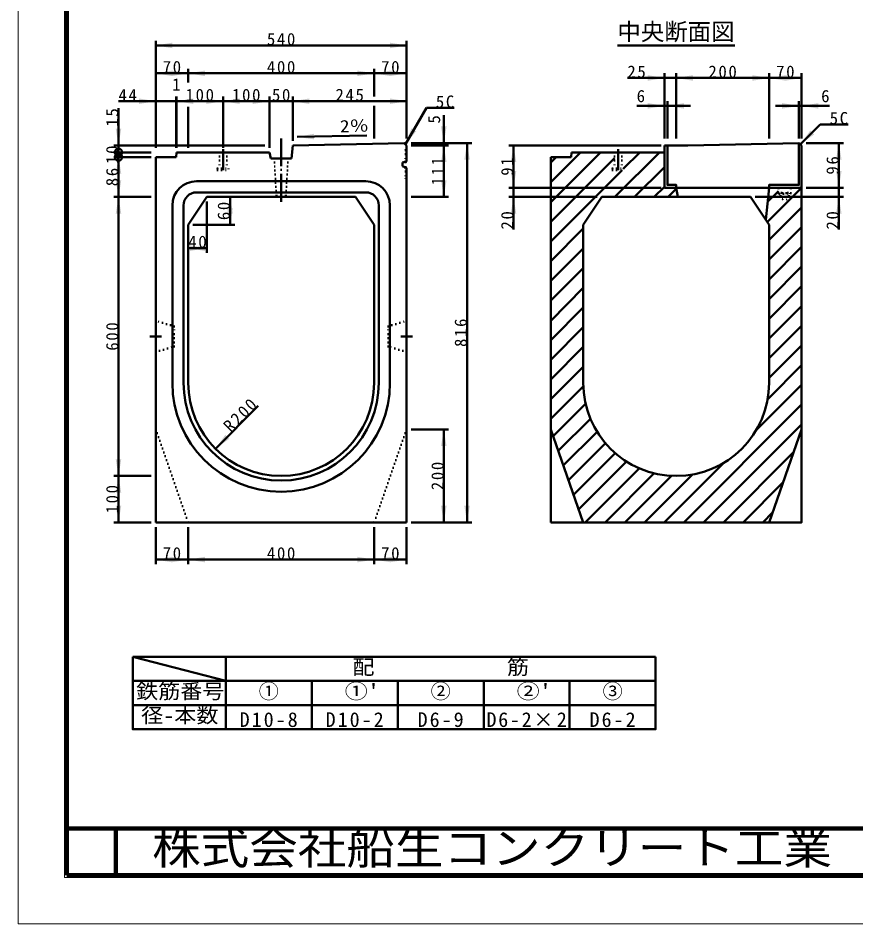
# Model space of a CAD drawing. Units: millimetres, scale not verified. Extents: x -2102 to 2102, y -1485 to 1485.
# Drawn here: x -2102 to -300, y -1485 to 463 of the extents above; entities that cross this region are included whole.
import ezdxf
from ezdxf.enums import TextEntityAlignment as Align

# ---------------------------------------------------------------- set-up
doc = ezdxf.new("R2010")
doc.units = ezdxf.units.MM
doc.header["$LTSCALE"] = 5
doc.header["$PDMODE"] = 32
doc.header["$PDSIZE"] = 2.5
doc.linetypes.add('DOTTED', pattern=[1.75, 0.25, -1.5])
doc.linetypes.add('LONG_DASHED_DOTTED', pattern=[15.25, 12, -1.5, 0.25, -1.5])
doc.layers.add('0-0_V-nasSTD', color=7, linetype='Continuous', lineweight=35)
doc.layers.add('0-1_0', color=7, linetype='Continuous', lineweight=50)
doc.styles.add('ＭＳ ゴシック', font='')
doc.styles.get('ＭＳ ゴシック').set_extended_font_data('MS Gothic')

msp = doc.modelspace()

# ---------------------------------------------------------------- linework, layer by layer
at = {"layer": '0-0_V-nasSTD', "lineweight": 100}
for p, q in [((-1997.5, 1380), (-1997.5, -1380)), ((-1997.5, -1280), (1997.5, -1280)), ((-1892.5, -1280), (-1892.5, -1380)), ((-1997.5, -1380), (1997.5, -1380)), ((-1997.5, -1380), (1997.5, -1380))]:
    msp.add_line(p, q, dxfattribs=at)
at = {"layer": '0-0_V-nasSTD', "lineweight": 50}
for p, q in [((-1806.5, 284.655), (-1762.5, 284.655)), ((-1336.5, 274.655), (-1336.5, 204.655)), ((-1736.5, 272.655), (-1736.5, 184.655)), ((-422.5, 194.655), (-421.5, 194.655)), ((-421.5, 194.655), (-416.5, 189.655)), ((-416.5, 98.655), (-416.5, 189.655)), ((-1806.5, 164.655), (-1762.5, 164.655)), ((-1761.5, 174.655), (-1762.5, 164.655)), ((-956.5, 164.655), (-912.5, 164.655)), ((-911.5, 174.655), (-912.5, 164.655)), ((-486.5, 98.655), (-493.671, 29.41)), ((-1855.697, -910.318), (-1655.697, -962.318)), ((-1470.697, -910.318), (-1655.697, -910.318)), ((-1285.697, -910.318), (-1470.697, -910.318)), ((-1100.697, -910.318), (-1285.697, -910.318)), ((-915.697, -910.318), (-1100.697, -910.318)), ((-730.697, -910.318), (-915.697, -910.318)), ((-730.697, -962.318), (-730.697, -910.318)), ((-1855.697, -962.318), (-1855.697, -1014.318)), ((-1655.697, -962.318), (-1470.697, -962.318)), ((-1470.697, -962.318), (-1285.697, -962.318)), ((-1285.697, -962.318), (-1100.697, -962.318)), ((-730.697, -962.318), (-915.697, -962.318)), ((-730.697, -1014.318), (-730.697, -962.318))]:
    msp.add_line(p, q, dxfattribs=at)
at = {"layer": '0-0_V-nasSTD', "linetype": 'DOTTED', "lineweight": 50}
for p, q in [((-466.5, 86.655), (-466.5, 98.655)), ((-466.5, 98.655), (-439.5, 98.655)), ((-460, 87.655), (-460, 98.655)), ((-446, 87.655), (-446, 98.655)), ((-439.5, 86.655), (-439.5, 98.655)), ((-466.5, 86.655), (-439.5, 86.655)), ((-464.5, 85.655), (-464.7, 86.655)), ((-464.5, 85.655), (-441.5, 85.655)), ((-462, 81.655), (-462, 85.655)), ((-444, 81.655), (-444, 85.655)), ((-441.5, 85.655), (-441.3, 86.655))]:
    msp.add_line(p, q, dxfattribs=at)
at = {"layer": '0-0_V-nasSTD', "lineweight": 18}
for points in [[(-2102.5, -1485), (-2102.5, 1485), (2102.5, 1485), (2102.5, -1485)], [(-2002.5, -1385), (-2002.5, 1385), (2002.5, 1385), (2002.5, -1385)]]:
    msp.add_lwpolyline(points, close=True, dxfattribs=at)
at = {"layer": '0-0_V-nasSTD', "lineweight": 50}
for points in [[(-1855.697, -910.318), (-1855.697, -962.318), (-1690.697, -962.318)], [(-1655.697, -962.318), (-1655.697, -910.318), (-1855.697, -910.318)], [(-1655.697, -1014.318), (-1655.697, -962.318), (-1855.697, -962.318)], [(-1655.697, -962.318), (-1655.697, -1014.318), (-1470.697, -1014.318), (-1470.697, -962.318), (-1470.697, -1014.318), (-1285.697, -1014.318), (-1285.697, -962.318), (-1285.697, -1014.318), (-1100.697, -1014.318), (-1100.697, -962.318), (-1100.697, -1014.318)], [(-1100.697, -1014.318), (-915.697, -1014.318), (-915.697, -962.318), (-1100.697, -962.318)], [(-1100.697, -1066.318), (-915.697, -1066.318), (-915.697, -1014.318), (-915.697, -962.318), (-915.697, -1014.318), (-730.697, -1014.318), (-730.697, -962.318)], [(-730.697, -1066.318), (-730.697, -1014.318), (-730.697, -962.318), (-730.697, -1014.318)], [(-1655.697, -1014.318), (-1655.697, -1066.318), (-1470.697, -1066.318), (-1470.697, -1014.318), (-1470.697, -1066.318), (-1285.697, -1066.318), (-1285.697, -1014.318), (-1285.697, -1066.318), (-1100.697, -1066.318), (-1100.697, -1014.318), (-1100.697, -1066.318)], [(-915.697, -1066.318), (-915.697, -1014.318), (-915.697, -1066.318)], [(-915.697, -1066.318), (-730.697, -1066.318), (-730.697, -1014.318)], [(-730.697, -1066.318), (-730.697, -1014.318), (-730.697, -1066.318)]]:
    msp.add_lwpolyline(points, dxfattribs=at)
msp.add_lwpolyline([(-1855.697, -1014.318), (-1855.697, -1066.318), (-1655.697, -1066.318), (-1655.697, -1014.318)], close=True, dxfattribs=at)
for centre in [(-1886.5, 174.655), (-1886.5, 164.655)]:
    msp.add_circle(centre, 8, dxfattribs=at)
at = {"layer": '0-0_V-nasSTD', "linetype": 'DOTTED', "lineweight": 50}
for centre, radius, start, end in [((-467, 111.655), 25, 271.14576, 286.2602), ((-453, 81.655), 9, 180, 0), ((-453, 111.655), 25, 253.7398, 286.2602), ((-439, 111.655), 25, 253.7398, 268.85424)]:
    msp.add_arc(centre, radius, start, end, dxfattribs=at)
at = {"layer": '0-0_V-nasSTD'}
for points in [[(-1806.5, 404.655), (-1770.5, 398.655), (-1770.5, 410.655)], [(-1302.5, 398.655), (-1302.5, 410.655), (-1266.5, 404.655)], [(-1806.5, 344.655), (-1770.5, 338.655), (-1770.5, 350.655)], [(-1772.5, 338.655), (-1772.5, 350.655), (-1736.5, 344.655)], [(-1736.5, 344.655), (-1700.5, 338.655), (-1700.5, 350.655)], [(-1372.5, 338.655), (-1372.5, 350.655), (-1336.5, 344.655)], [(-1336.5, 344.655), (-1300.5, 338.655), (-1300.5, 350.655)], [(-1302.5, 338.655), (-1302.5, 350.655), (-1266.5, 344.655)], [(-747.5, 328.655), (-747.5, 340.655), (-711.5, 334.655)], [(-686.5, 334.655), (-650.5, 328.655), (-650.5, 340.655)], [(-522.5, 328.655), (-522.5, 340.655), (-486.5, 334.655)], [(-486.5, 334.655), (-450.5, 328.655), (-450.5, 340.655)], [(-452.5, 328.655), (-452.5, 340.655), (-416.5, 334.655)], [(-1842.5, 278.655), (-1842.5, 290.655), (-1806.5, 284.655)], [(-1761.5, 284.655), (-1725.5, 278.655), (-1725.5, 290.655)], [(-1697.5, 278.655), (-1697.5, 290.655), (-1661.5, 284.655)], [(-1661.5, 284.655), (-1625.5, 278.655), (-1625.5, 290.655)], [(-1597.5, 278.655), (-1597.5, 290.655), (-1561.5, 284.655)], [(-1511.5, 284.655), (-1475.5, 278.655), (-1475.5, 290.655)], [(-1302.5, 278.655), (-1302.5, 290.655), (-1266.5, 284.655)], [(-747.5, 268.655), (-747.5, 280.655), (-711.5, 274.655)], [(-705.5, 274.655), (-669.5, 268.655), (-669.5, 280.655)], [(-458.5, 268.655), (-458.5, 280.655), (-422.5, 274.655)], [(-416.5, 274.655), (-380.5, 268.655), (-380.5, 280.655)], [(-1892.5, 225.655), (-1886.5, 189.655), (-1880.5, 225.655)], [(-1501.886, 207.87), (-1466.019, 214.619), (-1465.769, 202.621)], [(-1269, 192.155), (-1256.196, 226.332), (-1245.804, 220.332)], [(-1192.5, 230.655), (-1186.5, 194.655), (-1180.5, 230.655)], [(-419, 192.155), (-397.787, 221.853), (-389.302, 213.368)], [(-1192.5, 153.655), (-1186.5, 189.655), (-1180.5, 153.655)], [(-1142.5, 158.655), (-1136.5, 194.655), (-1130.5, 158.655)], [(-1042.5, 153.655), (-1036.5, 189.655), (-1030.5, 153.655)], [(-342.5, 158.655), (-336.5, 194.655), (-330.5, 158.655)], [(-1892.5, 128.655), (-1886.5, 164.655), (-1880.5, 128.655)], [(-1042.5, 134.655), (-1036.5, 98.655), (-1030.5, 134.655)], [(-342.5, 134.655), (-336.5, 98.655), (-330.5, 134.655)], [(-1892.5, 114.655), (-1886.5, 78.655), (-1880.5, 114.655)], [(-1192.5, 114.655), (-1186.5, 78.655), (-1180.5, 114.655)], [(-1892.5, 42.655), (-1886.5, 78.655), (-1880.5, 42.655)], [(-1652.5, 42.655), (-1646.5, 78.655), (-1640.5, 42.655)], [(-1042.5, 42.655), (-1036.5, 78.655), (-1030.5, 42.655)], [(-342.5, 42.655), (-336.5, 78.655), (-330.5, 42.655)], [(-1652.5, 54.655), (-1646.5, 18.655), (-1640.5, 54.655)], [(-1736.5, -31.345), (-1700.5, -37.345), (-1700.5, -25.345)], [(-1732.5, -37.345), (-1732.5, -25.345), (-1696.5, -31.345)], [(-1192.5, -457.345), (-1186.5, -421.345), (-1180.5, -457.345)], [(-1677.921, -462.767), (-1656.708, -433.068), (-1648.223, -441.554)], [(-1892.5, -485.345), (-1886.5, -521.345), (-1880.5, -485.345)], [(-1892.5, -557.345), (-1886.5, -521.345), (-1880.5, -557.345)], [(-1892.5, -585.345), (-1886.5, -621.345), (-1880.5, -585.345)], [(-1192.5, -585.345), (-1186.5, -621.345), (-1180.5, -585.345)], [(-1142.5, -585.345), (-1136.5, -621.345), (-1130.5, -585.345)], [(-1806.5, -701.345), (-1770.5, -707.345), (-1770.5, -695.345)], [(-1772.5, -707.345), (-1772.5, -695.345), (-1736.5, -701.345)], [(-1736.5, -701.345), (-1700.5, -707.345), (-1700.5, -695.345)], [(-1372.5, -707.345), (-1372.5, -695.345), (-1336.5, -701.345)], [(-1336.5, -701.345), (-1300.5, -707.345), (-1300.5, -695.345)], [(-1302.5, -707.345), (-1302.5, -695.345), (-1266.5, -701.345)]]:
    msp.add_solid(points, dxfattribs=at)
at = {"layer": '0-1_0'}
for p, q in [((-1806.5, 184.655), (-1806.5, 414.655)), ((-1266.5, 204.655), (-1266.5, 414.655)), ((-1806.5, 404.655), (-1266.5, 404.655)), ((-812.903, 404.655), (-560.097, 404.655)), ((-1736.5, 324.655), (-1736.5, 354.655)), ((-1336.5, 294.655), (-1336.5, 354.655)), ((-791.5, 334.655), (-711.5, 334.655)), ((-711.5, 204.655), (-711.5, 344.655)), ((-686.5, 204.655), (-686.5, 344.655)), ((-486.5, 204.655), (-486.5, 344.655)), ((-416.5, 204.655), (-416.5, 344.655)), ((-1762.5, 184.655), (-1762.5, 294.655)), ((-1761.5, 184.655), (-1761.5, 294.655)), ((-1661.5, 184.655), (-1661.5, 294.655)), ((-1561.5, 184.655), (-1561.5, 294.655)), ((-1511.5, 199.655), (-1511.5, 294.655)), ((-1886.5, 284.655), (-1806.5, 284.655)), ((-1762.5, 284.655), (-1761.5, 284.655)), ((-1761.5, 284.655), (-1661.5, 284.655)), ((-1661.5, 284.655), (-1561.5, 284.655)), ((-1561.5, 284.655), (-1511.5, 284.655)), ((-1511.5, 284.655), (-1266.5, 284.655)), ((-771.5, 274.655), (-711.5, 274.655)), ((-711.5, 274.655), (-705.5, 274.655)), ((-705.5, 204.655), (-705.5, 284.655)), ((-655.5, 274.655), (-705.5, 274.655)), ((-472.5, 274.655), (-422.5, 274.655)), ((-422.5, 204.655), (-422.5, 284.655)), ((-422.5, 274.655), (-416.5, 274.655)), ((-356.5, 274.655), (-416.5, 274.655)), ((-1886.5, 269.655), (-1886.5, 189.655)), ((-1224, 270.097), (-1269, 192.155)), ((-1224, 270.097), (-1164, 270.097)), ((-1186.5, 254.655), (-1186.5, 194.655)), ((-376.574, 234.581), (-419, 192.155)), ((-376.574, 234.581), (-316.574, 234.581)), ((-1501.886, 207.87), (-1351.918, 210.994)), ((-1571.5, 189.655), (-1896.5, 189.655)), ((-1886.5, 189.655), (-1886.5, 174.655)), ((-1511.5, 189.655), (-1514, 161.655)), ((-1266.5, 189.655), (-1266.5, 154.67)), ((-1256.5, 194.655), (-1126.5, 194.655)), ((-1256.5, 189.655), (-1176.5, 189.655)), ((-1186.5, 189.655), (-1186.5, 194.655)), ((-1186.5, 78.655), (-1186.5, 189.655)), ((-1136.5, -621.345), (-1136.5, 194.655)), ((-718.5, 189.655), (-1046.5, 189.655)), ((-1036.5, 98.655), (-1036.5, 189.655)), ((-711.5, 189.655), (-711.5, 98.655)), ((-406.5, 194.655), (-326.5, 194.655)), ((-336.5, 98.655), (-336.5, 194.655)), ((-1816.5, 174.655), (-1896.5, 174.655)), ((-1816.5, 164.655), (-1896.5, 164.655)), ((-1886.5, 174.655), (-1886.5, 164.655)), ((-1886.5, 78.655), (-1886.5, 164.655)), ((-1806.5, -621.345), (-1806.5, 164.655)), ((-1561.5, 174.655), (-1761.5, 174.655)), ((-1561.5, 174.655), (-1559, 161.655)), ((-1514, 161.655), (-1559, 161.655)), ((-1551.5, 161.655), (-1521.5, 161.655)), ((-956.5, 67.808), (-849.654, 174.655)), ((-956.5, 110.235), (-892.08, 174.655)), ((-956.5, -621.345), (-956.5, 164.655)), ((-956.5, 152.661), (-944.506, 164.655)), ((-956.5, 25.382), (-819.5, 162.382)), ((-711.5, 174.655), (-911.5, 174.655)), ((-818.374, 78.655), (-722.374, 174.655)), ((-799.801, 139.655), (-764.801, 174.655)), ((-711.5, 98.655), (-711.5, 174.655)), ((-711.5, 98.655), (-711.5, 174.655)), ((-1275.5, 152.655), (-1266.5, 154.67)), ((-1275.5, 144.655), (-1275.5, 152.655)), ((-1275.5, 144.655), (-1266.5, 141.296)), ((-1266.5, -621.345), (-1266.5, 141.296)), ((-956.5, -17.045), (-802.801, 136.655)), ((-775.948, 78.655), (-711.5, 143.103)), ((-1718.5, 112.655), (-1354.5, 112.655)), ((-718.5, 98.655), (-1046.5, 98.655)), ((-1036.5, 78.655), (-1036.5, 98.655)), ((-733.522, 78.655), (-711.5, 100.676)), ((-711.5, 98.655), (-686.5, 98.655)), ((-686.5, 98.655), (-682.6, 78.655)), ((-486.5, 98.655), (-686.5, 98.655)), ((-416.537, 98.655), (-490.515, 24.677)), ((-406.5, 98.655), (-326.5, 98.655)), ((-336.5, 78.655), (-336.5, 98.655)), ((-1816.5, 78.655), (-1896.5, 78.655)), ((-1696.5, 78.655), (-1736.5, 18.655)), ((-1718.5, 88.655), (-1354.5, 88.655)), ((-1696.5, 78.655), (-1376.5, 78.655)), ((-1646.5, 18.655), (-1646.5, 78.655)), ((-1376.5, 78.655), (-1336.5, 18.655)), ((-1256.5, 78.655), (-1176.5, 78.655)), ((-856.5, 78.655), (-1046.5, 78.655)), ((-1036.5, 8.655), (-1036.5, 78.655)), ((-846.5, 78.655), (-886.5, 18.655)), ((-846.5, 78.655), (-526.5, 78.655)), ((-704.058, 78.655), (-686.102, 96.611)), ((-526.5, 78.655), (-486.5, 18.655)), ((-516.5, 78.655), (-326.5, 78.655)), ((-466.5, 91.118), (-489.681, 67.937)), ((-336.5, 8.655), (-336.5, 78.655)), ((-1770.5, 28.655), (-1770.5, 60.655)), ((-1746.5, 28.655), (-1746.5, 60.655)), ((-1696.5, 68.655), (-1696.5, -41.345)), ((-1326.5, 60.655), (-1326.5, 28.655)), ((-1302.5, 60.655), (-1302.5, 28.655)), ((-486.5, -13.735), (-416.5, 56.265)), ((-1770.5, -321.345), (-1770.5, 28.655)), ((-1746.5, -321.345), (-1746.5, 28.655)), ((-1326.5, 28.655), (-1326.5, -321.345)), ((-1302.5, 28.655), (-1302.5, -321.345)), ((-1736.5, 18.655), (-1736.5, -321.345)), ((-1726.5, 18.655), (-1636.5, 18.655)), ((-1336.5, 18.655), (-1336.5, -321.345)), ((-956.5, -59.471), (-886.5, 10.529)), ((-886.5, 18.655), (-886.5, -321.345)), ((-486.5, 18.655), (-486.5, -321.345)), ((-486.5, -56.161), (-416.5, 13.839)), ((-1736.5, -31.345), (-1696.5, -31.345)), ((-956.5, -101.897), (-886.5, -31.897)), ((-486.5, -98.588), (-416.5, -28.588)), ((-956.5, -144.324), (-886.5, -74.324)), ((-486.5, -141.014), (-416.5, -71.014)), ((-956.5, -187.845), (-886.5, -116.75)), ((-486.5, -183.441), (-416.5, -113.441)), ((-486.5, -225.867), (-416.5, -155.867)), ((-886.5, -159.177), (-956.5, -229.177)), ((-956.5, -187.845), (-956.5, -254.845)), ((-416.5, -187.845), (-416.5, -254.845)), ((-886.5, -201.603), (-956.5, -271.603)), ((-486.5, -268.294), (-416.5, -198.294)), ((-886.5, -244.029), (-956.5, -314.029)), ((-486.5, -310.72), (-416.5, -240.72)), ((-886.5, -286.456), (-956.5, -356.456)), ((-489.562, -356.208), (-416.5, -283.146)), ((-886.363, -328.745), (-956.5, -398.882)), ((-514.748, -423.82), (-416.5, -325.573)), ((-881.403, -366.211), (-951.324, -436.133)), ((-669.846, -621.345), (-416.5, -367.999)), ((-1677.921, -462.767), (-1585.997, -370.843)), ((-940.325, -467.56), (-871.091, -398.326)), ((-1256.5, -421.345), (-1176.5, -421.345)), ((-1186.5, -621.345), (-1186.5, -421.345)), ((-956.5, -421.345), (-886.5, -621.345)), ((-929.325, -498.987), (-856.707, -426.368)), ((-627.42, -621.345), (-416.5, -410.426)), ((-416.5, -421.345), (-486.5, -621.345)), ((-918.326, -530.414), (-838.842, -450.929)), ((-907.327, -561.841), (-817.745, -472.259)), ((-584.993, -621.345), (-433.465, -469.817)), ((-896.327, -593.268), (-793.424, -490.364)), ((-881.978, -621.345), (-765.65, -505.017)), ((-712.273, -621.345), (-584.025, -493.098)), ((-1816.5, -521.345), (-1896.5, -521.345)), ((-839.552, -621.345), (-733.863, -515.656)), ((-797.125, -621.345), (-696.857, -521.077)), ((-754.699, -621.345), (-651.637, -518.283)), ((-542.567, -621.345), (-456.31, -535.088)), ((-500.141, -621.345), (-479.155, -600.36)), ((-1816.5, -621.345), (-1896.5, -621.345)), ((-1806.5, -621.345), (-1266.5, -621.345)), ((-1256.5, -621.345), (-1126.5, -621.345)), ((-1806.5, -631.345), (-1806.5, -711.345)), ((-1736.5, -631.345), (-1736.5, -711.345)), ((-1336.5, -631.345), (-1336.5, -711.345)), ((-1266.5, -631.345), (-1266.5, -711.345)), ((-1806.5, -701.345), (-1736.5, -701.345)), ((-1736.5, -701.345), (-1336.5, -701.345)), ((-1336.5, -701.345), (-1266.5, -701.345))]:
    msp.add_line(p, q, dxfattribs=at)
at = {"layer": '0-1_0', "linetype": 'LONG_DASHED_DOTTED'}
for p, q in [((-1536.5, 204.655), (-1536.5, 63.655)), ((-1661.5, 181.655), (-1661.5, 136.655)), ((-811.5, 181.655), (-811.5, 136.655)), ((-1794, -221.345), (-1819, -221.345)), ((-1279, -221.345), (-1254, -221.345))]:
    msp.add_line(p, q, dxfattribs=at)
at = {"layer": '0-1_0', "linetype": 'DOTTED'}
for p, q in [((-1268.8, 179.655), (-1266.5, 181.955)), ((-1268.8, 179.655), (-1268.8, 154.155)), ((-1669.5, 174.655), (-1669.5, 139.655)), ((-1653.5, 174.655), (-1653.5, 139.655)), ((-1551.5, 161.655), (-1546.5, 78.655)), ((-1521.5, 161.655), (-1526.5, 78.655)), ((-819.5, 174.655), (-819.5, 139.655)), ((-803.5, 174.655), (-803.5, 139.655)), ((-1673.5, 139.655), (-1649.5, 139.655)), ((-1673.5, 139.655), (-1673.5, 136.655)), ((-1673.5, 136.655), (-1649.5, 136.655)), ((-1649.5, 139.655), (-1649.5, 136.655)), ((-823.5, 139.655), (-799.5, 139.655)), ((-823.5, 139.655), (-823.5, 136.655)), ((-823.5, 136.655), (-799.5, 136.655)), ((-799.5, 139.655), (-799.5, 136.655)), ((-1306.5, -199.845), (-1266.5, -187.845)), ((-1266.5, -187.845), (-1266.5, -254.845)), ((-1306.5, -242.845), (-1306.5, -199.845)), ((-1266.5, -254.845), (-1306.5, -242.845)), ((-1806.5, -421.345), (-1736.5, -621.345)), ((-1266.5, -421.345), (-1336.5, -621.345))]:
    msp.add_line(p, q, dxfattribs=at)
at = {"layer": '0-1_0', "lineweight": 100}
msp.add_line((-1997.5, -1280), (1997.5, -1280), dxfattribs=at)
at = {"layer": '0-1_0'}
for points in [[(-1806.5, 344.655), (-1736.5, 344.655), (-1336.5, 344.655), (-1266.5, 344.655)], [(-416.5, 334.655), (-486.5, 334.655), (-686.5, 334.655), (-711.5, 334.655)], [(-1511.5, 189.655), (-1271.5, 194.655), (-1266.5, 189.655)], [(-711.5, 189.655), (-661.5, 189.655), (-422.5, 194.655)], [(-705.5, 189.655), (-705.5, 104.655), (-686.5, 104.655), (-686.5, 98.655)], [(-422.5, 194.655), (-422.5, 104.655), (-486.5, 104.655), (-486.5, 98.655)], [(-416.5, 189.655), (-416.5, 98.655), (-486.5, 98.655)], [(-956.5, -621.345), (-416.5, -621.345), (-416.5, 98.655)], [(-1886.5, -621.345), (-1886.5, -521.345), (-1886.5, 78.655)]]:
    msp.add_lwpolyline(points, dxfattribs=at)
at = {"layer": '0-1_0', "linetype": 'DOTTED'}
msp.add_lwpolyline([(-1268.8, 142.155), (-1268.8, 119.655), (-1266.5, 117.355)], dxfattribs=at)
msp.add_lwpolyline([(-1766.5, -199.845), (-1806.5, -187.845), (-1806.5, -254.845), (-1766.5, -242.845)], close=True, dxfattribs=at)
at = {"layer": '0-1_0'}
for centre, radius, start, end in [((-1718.5, 60.655), 52, 90, 180), ((-1354.5, 60.655), 52, 0, 90), ((-1718.5, 60.655), 28, 90, 180), ((-1354.5, 60.655), 28, 0, 90), ((-1536.5, -321.345), 234, 180, 270), ((-1536.5, -321.345), 210, 180, 270), ((-1536.5, -321.345), 200, 180, 270), ((-1536.5, -321.345), 200, 270, 0), ((-1536.5, -321.345), 210, 270, 0), ((-1536.5, -321.345), 234, 270, 0), ((-686.5, -321.345), 200, 180, 270), ((-686.5, -321.345), 200, 180, 270), ((-686.5, -321.345), 200, 270, 0), ((-686.5, -321.345), 200, 270, 0)]:
    msp.add_arc(centre, radius, start, end, dxfattribs=at)
for p in [(-1268.8, 154.155), (-1268.8, 142.155)]:
    msp.add_point(p, dxfattribs=at)

# ---------------------------------------------------------------- texts
at = {"layer": '0-0_V-nasSTD', "style": 'ＭＳ ゴシック'}
for s, height, p in [('中央断面図', 36.95, (-812.903, 404.655)), ('1', 26.39, (-1771, 299.655)), ('6', 26.39, (-771.5, 274.655)), ('6', 26.39, (-374.5, 274.655)), ('①', 31.67, (-1584.797, -1009.918)), ('②', 31.67, (-1214.797, -1009.918)), ('③', 31.67, (-844.797, -1009.918))]:
    msp.add_text(s, height=height, dxfattribs=at).set_placement(p, align=Align.BOTTOM_LEFT)
at = {"layer": '0-0_V-nasSTD', "style": 'ＭＳ ゴシック', "width": 1.15}
msp.add_text('2％', height=26.39, rotation=1.193, dxfattribs=at).set_placement((-1409.506, 209.795), align=Align.BOTTOM_LEFT)
at = {"layer": '0-0_V-nasSTD', "style": 'ＭＳ ゴシック'}
msp.add_text('5', height=26.39, rotation=90, dxfattribs=at).set_placement((-1186.5, 236.655), align=Align.BOTTOM_LEFT)
for s, height, width, p in [('配\u3000\u3000\u3000\u3000  \u3000筋', 31.67, 1.1, (-1383.277, -957.918)), ('鉄筋番号', 31.67, 1.1, (-1848.577, -1009.918)), ("①'", 31.67, 1.15, (-1399.797, -1009.918)), ("②'", 31.67, 1.15, (-1029.797, -1009.918)), ('径-本数', 31.67, 1.1, (-1837.777, -1061.918)), ('株式会社船生コンクリート工業', 69.65, 1.1, (-1814.221, -1377.45))]:
    msp.add_text(s, height=height, dxfattribs=dict(at, width=width)).set_placement(p, align=Align.BOTTOM_LEFT)
at = {"layer": '0-0_V-nasSTD', "attachment_point": 7, "style": 'ＭＳ ゴシック'}
for s, insert, char_height in [('\\T1.2;540', (-1567.1, 404.655), 26.39), ('\\T1.2;70', (-1791.3, 344.655), 26.39), ('\\T1.2;400', (-1567.1, 344.655), 26.39), ('\\T1.2;70', (-1321.3, 344.655), 26.39), ('\\T1.2;25', (-791.5, 334.655), 26.39), ('\\T1.2;200', (-617.1, 334.655), 26.39), ('\\T1.2;70', (-471.3, 334.655), 26.39), ('\\T1.2;44', (-1886.5, 284.655), 26.39), ('\\T1.2;100', (-1742.1, 284.655), 26.39), ('\\T1.2;100', (-1642.1, 284.655), 26.39), ('\\T1.2;50', (-1556.3, 284.655), 26.39), ('\\T1.2;245', (-1419.6, 284.655), 26.39), ('\\T1.2;5C', (-1203.6, 270.097), 26.39), ('\\T1.2;5C', (-356.174, 234.581), 26.39), ('\\T1.2;40', (-1736.3, -31.345), 26.39), ('\\T1.2;70', (-1791.297, -701.345), 26.39), ('\\T1.2;400', (-1567.1, -701.345), 26.39), ('\\T1.2;70', (-1321.297, -701.345), 26.39), ('\\T1.2;D10-8', (-1625.837, -1061.918), 31.67), ('\\T1.2;D10-2', (-1440.837, -1061.918), 31.67), ('\\T1.2;D6-9', (-1242.877, -1061.918), 31.67), ('\\T1.17;D6-2×2', (-1094.597, -1061.918), 31.67), ('\\T1.2;D6-2', (-872.877, -1061.918), 31.67)]:
    msp.add_mtext(s, dxfattribs=dict(at, insert=insert, char_height=char_height))
at = {"layer": '0-0_V-nasSTD', "char_height": 26.39, "attachment_point": 7, "style": 'ＭＳ ゴシック'}
for s, insert, rotation in [('\\T1.2;15', (-1886.5, 230.055), 90), ('\\T1.2;10', (-1886.5, 149.855), 90), ('\\T1.2;111', (-1186.5, 103.555), 90), ('\\T1.2;91', (-1036.5, 124.355), 90), ('\\T1.2;96', (-336.5, 126.855), 90), ('\\T1.2;86', (-1886.5, 101.855), 90), ('\\T1.2;60', (-1646.5, 28.855), 90), ('\\T1.2;20', (-1036.5, 8.655), 90), ('\\T1.2;20', (-336.5, 8.655), 90), ('\\T1.2;600', (-1886.5, -251.945), 90), ('\\T1.2;816', (-1136.5, -243.945), 90), ('\\T1.2;R200', (-1644.546, -429.391), 45), ('\\T1.2;200', (-1186.5, -551.945), 90), ('\\T1.2;100', (-1886.5, -601.945), 90)]:
    msp.add_mtext(s, dxfattribs=dict(at, insert=insert, rotation=rotation))

doc.saveas('drawing.dxf')
